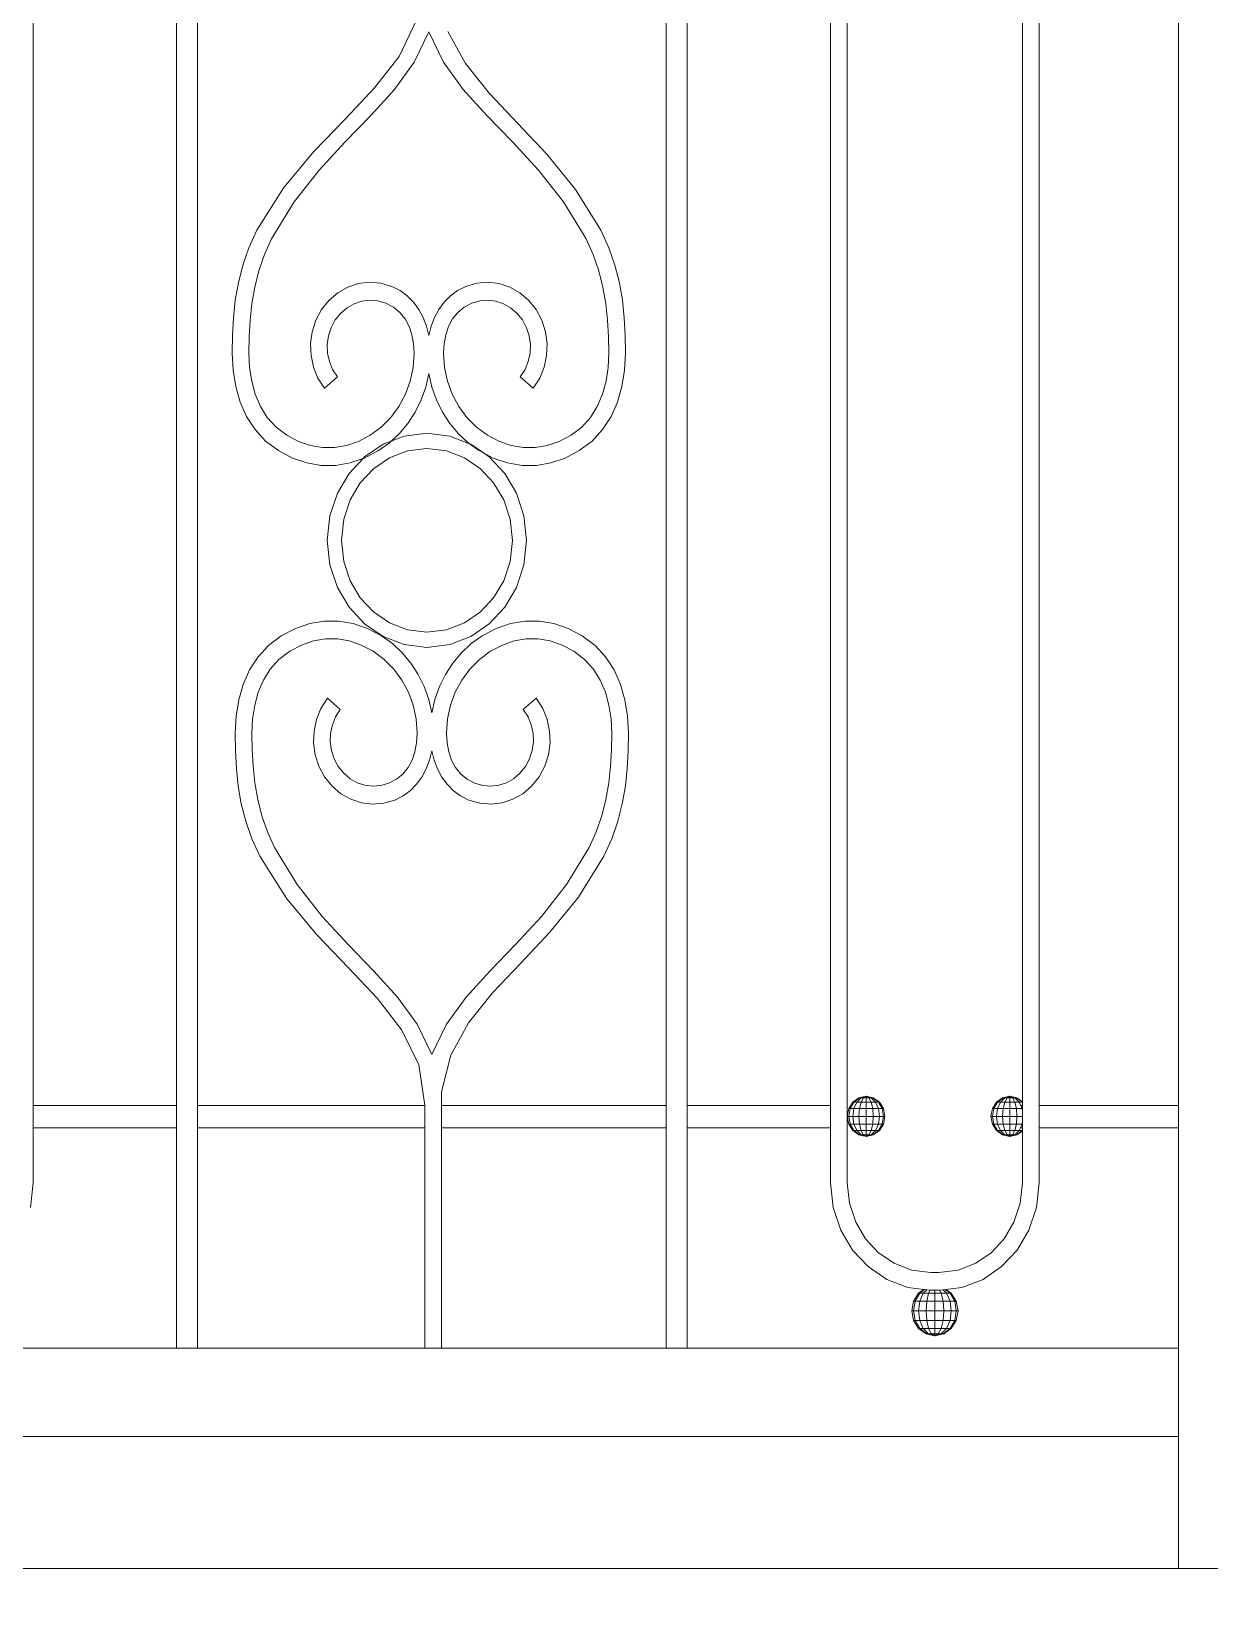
# Model space of a CAD drawing. Header units: millimetres. Extents: x 1832547 to 2001569, y -558009 to -417808.
# Drawn here: x 1888257 to 1888791, y -523595 to -522876 of the extents above; entities that cross this region are included whole.
import ezdxf
from ezdxf.xclip import XClip

# ---------------------------------------------------------------- set-up
doc = ezdxf.new("R2010")
doc.units = ezdxf.units.MM
doc.header["$MEASUREMENT"] = 0
doc.header["$XCLIPFRAME"] = 0
doc.linetypes.add('HIDDEN', pattern=[9.525, 6.35, -3.175])
for name, color, linetype, lineweight in [('CA. HATCH', 250, 'CONTINUOUS', 9), ('CA. TUONG', 30, 'CONTINUOUS', 30), ('CA.dim 08', 8, 'CONTINUOUS', 13), ('CA.khuat 75', 75, 'HIDDEN', 9), ('CA.noi that 15', 15, 'CONTINUOUS', 9), ('CA.thay 145', 145, 'CONTINUOUS', 18), ('CA_manh 08', 8, 'CONTINUOUS', 9)]:
    doc.layers.add(name, color=color, linetype=linetype, lineweight=lineweight)

# ---------------------------------------------------------------- blocks, each defined once
blk = doc.blocks.new('\xad54t54')
at = {"layer": 'CA. HATCH'}
h = blk.add_hatch(dxfattribs=at)
h.set_pattern_fill('MUDST', color=256, scale=200, angle=45, double=1)
h.paths.add_polyline_path([(1844214.98, -519021.52), (1844865.11, -519021.52), (1844865.11, -516941.52), (1844214.98, -516941.52)])
h.paths.add_polyline_path([(1845703.34, -519021.52), (1845055.11, -519021.52), (1845055.11, -516941.52), (1845703.34, -516941.52)])
at = {"layer": 'CA.dim 08'}
for points in [[(1844209.98, -519026.52), (1844870.11, -519026.52), (1844870.11, -516936.52), (1844209.98, -516936.52)], [(1844214.98, -519021.52), (1844865.11, -519021.52), (1844865.11, -516941.52), (1844214.98, -516941.52)]]:
    blk.add_lwpolyline(points, close=True, dxfattribs=at)
at = {"layer": 'CA.khuat 75', "ltscale": 20}
blk.add_lwpolyline([(1844114.98, -516846.52), (1844960.11, -517981.52), (1844113.09, -519116.52)], dxfattribs=at)
at = {"layer": 'CA.noi that 15'}
blk.add_lwpolyline([(1844199.98, -519036.52), (1844880.11, -519036.52), (1844880.11, -516926.52), (1844199.98, -516926.52)], close=True, dxfattribs=at)
at = {"layer": 'CA.thay 145'}
for points in [[(1844119.98, -519126.52), (1844119.98, -516846.52), (1845800.23, -516846.52), (1845800.23, -519126.52), (1845860.23, -519126.52), (1845860.23, -516346.52), (1844059.98, -516346.52), (1844059.98, -519126.52)], [(1844119.98, -519116.52), (1844960.11, -519116.52), (1844960.11, -516846.52), (1844119.98, -516846.52)], [(1844179.98, -519056.52), (1844900.11, -519056.52), (1844900.11, -516906.52), (1844179.98, -516906.52)]]:
    blk.add_lwpolyline(points, close=True, dxfattribs=at)

msp = doc.modelspace()

# ---------------------------------------------------------------- linework, layer by layer
at = {"layer": 'CA_manh 08'}
for p, q in [((1888257.63, -523363.42), (1888257.63, -522851.15)), ((1888322.79, -522851.15), (1888322.79, -523363.42)), ((1888332.25, -523363.42), (1888332.25, -522851.15)), ((1888544.87, -522851.15), (1888544.87, -523363.42)), ((1888554.33, -523363.42), (1888554.33, -522851.15)), ((1888619.49, -522851.15), (1888619.49, -523363.42)), ((1888714.08, -523363.42), (1888714.08, -522851.15)), ((1888777.32, -522851.15), (1888777.32, -523363.42)), ((1888627.06, -523368.31), (1888627.06, -522852.13)), ((1888706.51, -522851.77), (1888706.51, -523361.66)), ((1888431.26, -522871.46), (1888423.67, -522887.24)), ((1888430.58, -522889.88), (1888437.2, -522876.16)), ((1888437.2, -522876.16), (1888443.82, -522889.88)), ((1888453.87, -522890.55), (1888445.82, -522875.93)), ((1888423.67, -522887.24), (1888412.62, -522901.59)), ((1888421.59, -522902.27), (1888430.58, -522889.88)), ((1888443.82, -522889.88), (1888452.82, -522902.27)), ((1888464.76, -522904.1), (1888453.87, -522890.55)), ((1888412.62, -522901.59), (1888399.37, -522915.58)), ((1888410.93, -522914.08), (1888421.59, -522902.27)), ((1888452.82, -522902.27), (1888463.48, -522914.08)), ((1888477.4, -522917.51), (1888464.76, -522904.1)), ((1888399.37, -522915.58), (1888385.2, -522930.28)), ((1888399.31, -522926.04), (1888410.93, -522914.08)), ((1888463.48, -522914.08), (1888475.1, -522926.04)), ((1888490.73, -522931.7), (1888477.4, -522917.51)), ((1888385.2, -522930.28), (1888371.39, -522946.78)), ((1888387.45, -522938.87), (1888399.31, -522926.04)), ((1888475.1, -522926.04), (1888486.96, -522938.87)), ((1888503.69, -522947.61), (1888490.73, -522931.7)), ((1888376.05, -522953.32), (1888387.45, -522938.87)), ((1888486.96, -522938.87), (1888498.36, -522953.32)), ((1888371.39, -522946.78), (1888359.22, -522966.16)), ((1888515.19, -522966.16), (1888503.69, -522947.61)), ((1888365.83, -522970.11), (1888376.05, -522953.32)), ((1888498.36, -522953.32), (1888508.58, -522970.11)), ((1888359.22, -522966.16), (1888355.59, -522974.08)), ((1888518.82, -522974.08), (1888515.19, -522966.16)), ((1888362.6, -522977.23), (1888365.83, -522970.11)), ((1888508.58, -522970.11), (1888511.81, -522977.23)), ((1888355.59, -522974.08), (1888352.81, -522982.02)), ((1888360.09, -522984.53), (1888362.6, -522977.23)), ((1888511.81, -522977.23), (1888514.32, -522984.53)), ((1888521.6, -522982.02), (1888518.82, -522974.08)), ((1888352.81, -522982.02), (1888350.78, -522989.98)), ((1888358.22, -522991.95), (1888360.09, -522984.53)), ((1888514.32, -522984.53), (1888516.19, -522991.95)), ((1888523.63, -522989.98), (1888521.6, -522982.02)), ((1888350.78, -522989.98), (1888349.39, -522997.96)), ((1888356.92, -522999.45), (1888358.22, -522991.95)), ((1888395.99, -522994.52), (1888391.98, -522997.92)), ((1888400.46, -522992), (1888395.99, -522994.52)), ((1888405.26, -522990.41), (1888400.46, -522992)), ((1888410.28, -522989.8), (1888405.26, -522990.41)), ((1888415.37, -522990.19), (1888410.28, -522989.8)), ((1888420.41, -522991.64), (1888415.37, -522990.19)), ((1888424.14, -522993.51), (1888420.41, -522991.64)), ((1888427.42, -522995.92), (1888424.14, -522993.51)), ((1888450.27, -522993.51), (1888446.99, -522995.92)), ((1888454, -522991.64), (1888450.27, -522993.51)), ((1888459.04, -522990.19), (1888454, -522991.64)), ((1888464.13, -522989.8), (1888459.04, -522990.19)), ((1888469.15, -522990.41), (1888464.13, -522989.8)), ((1888473.95, -522992), (1888469.15, -522990.41)), ((1888478.42, -522994.52), (1888473.95, -522992)), ((1888482.43, -522997.92), (1888478.42, -522994.52)), ((1888516.19, -522991.95), (1888517.49, -522999.45)), ((1888525.02, -522997.96), (1888523.63, -522989.98)), ((1888349.39, -522997.96), (1888348.53, -523005.95)), ((1888356.1, -523006.98), (1888356.92, -522999.45)), ((1888388.57, -523002.16), (1888385.97, -523007.02)), ((1888391.98, -522997.92), (1888388.57, -523002.16)), ((1888397.21, -523003.79), (1888400.1, -523001.33)), ((1888400.1, -523001.33), (1888403.33, -522999.51)), ((1888403.33, -522999.51), (1888406.8, -522998.36)), ((1888406.8, -522998.36), (1888410.43, -522997.91)), ((1888410.43, -522997.91), (1888414.11, -522998.2)), ((1888414.11, -522998.2), (1888417.77, -522999.25)), ((1888417.77, -522999.25), (1888421.2, -523001.06)), ((1888421.2, -523001.06), (1888424.08, -523003.47)), ((1888430.27, -522998.81), (1888427.42, -522995.92)), ((1888432.67, -523002.12), (1888430.27, -522998.81)), ((1888434.63, -523005.79), (1888432.67, -523002.12)), ((1888441.74, -523002.12), (1888439.78, -523005.79)), ((1888444.14, -522998.81), (1888441.74, -523002.12)), ((1888446.99, -522995.92), (1888444.14, -522998.81)), ((1888450.33, -523003.47), (1888453.21, -523001.06)), ((1888453.21, -523001.06), (1888456.64, -522999.25)), ((1888456.64, -522999.25), (1888460.3, -522998.2)), ((1888460.3, -522998.2), (1888463.98, -522997.91)), ((1888463.98, -522997.91), (1888467.61, -522998.36)), ((1888467.61, -522998.36), (1888471.08, -522999.51)), ((1888471.08, -522999.51), (1888474.31, -523001.33)), ((1888474.31, -523001.33), (1888477.2, -523003.79)), ((1888485.84, -523002.16), (1888482.43, -522997.92)), ((1888488.44, -523007.02), (1888485.84, -523002.16)), ((1888517.49, -522999.45), (1888518.31, -523006.98)), ((1888525.88, -523005.95), (1888525.02, -522997.96)), ((1888348.53, -523005.95), (1888348.1, -523013.96)), ((1888355.68, -523014.48), (1888356.1, -523006.98)), ((1888385.97, -523007.02), (1888384.31, -523012.2)), ((1888392.86, -523010.39), (1888394.74, -523006.86)), ((1888394.74, -523006.86), (1888397.21, -523003.79)), ((1888424.08, -523003.47), (1888426.41, -523006.41)), ((1888426.41, -523006.41), (1888428.21, -523009.8)), ((1888436.14, -523009.75), (1888434.63, -523005.79)), ((1888439.78, -523005.79), (1888438.27, -523009.75)), ((1888446.2, -523009.8), (1888448, -523006.41)), ((1888448, -523006.41), (1888450.33, -523003.47)), ((1888477.2, -523003.79), (1888479.67, -523006.86)), ((1888479.67, -523006.86), (1888481.55, -523010.39)), ((1888490.1, -523012.2), (1888488.44, -523007.02)), ((1888518.31, -523006.98), (1888518.73, -523014.48)), ((1888526.31, -523013.96), (1888525.88, -523005.95)), ((1888348.1, -523013.96), (1888348.01, -523021.98)), ((1888355.57, -523021.92), (1888355.68, -523014.48)), ((1888384.31, -523012.2), (1888383.57, -523017.57)), ((1888391.13, -523018.03), (1888391.66, -523014.15)), ((1888391.66, -523014.15), (1888392.86, -523010.39)), ((1888428.21, -523009.8), (1888429.49, -523013.57)), ((1888429.49, -523013.57), (1888430.25, -523017.66)), ((1888437.2, -523013.96), (1888436.14, -523009.75)), ((1888438.27, -523009.75), (1888437.2, -523013.96)), ((1888444.16, -523017.66), (1888444.92, -523013.57)), ((1888444.92, -523013.57), (1888446.2, -523009.8)), ((1888481.55, -523010.39), (1888482.75, -523014.15)), ((1888482.75, -523014.15), (1888483.28, -523018.03)), ((1888490.84, -523017.57), (1888490.1, -523012.2)), ((1888518.73, -523014.48), (1888518.84, -523021.92)), ((1888526.4, -523021.98), (1888526.31, -523013.96)), ((1888348.01, -523021.98), (1888348.42, -523029.69)), ((1888355.89, -523028.42), (1888355.57, -523021.92)), ((1888383.57, -523017.57), (1888383.77, -523022.96)), ((1888383.77, -523022.96), (1888384.88, -523028.25)), ((1888391.28, -523021.94), (1888391.13, -523018.03)), ((1888392.09, -523025.77), (1888391.28, -523021.94)), ((1888430.5, -523021.98), (1888430.05, -523028.47)), ((1888430.25, -523017.66), (1888430.5, -523021.98)), ((1888443.91, -523021.98), (1888444.16, -523017.66)), ((1888444.36, -523028.47), (1888443.91, -523021.98)), ((1888483.13, -523021.94), (1888482.32, -523025.77)), ((1888483.28, -523018.03), (1888483.13, -523021.94)), ((1888489.53, -523028.25), (1888490.64, -523022.96)), ((1888490.64, -523022.96), (1888490.84, -523017.57)), ((1888518.84, -523021.92), (1888518.52, -523028.42)), ((1888525.99, -523029.69), (1888526.4, -523021.98)), ((1888348.42, -523029.69), (1888349.62, -523037.12)), ((1888356.83, -523034.69), (1888355.89, -523028.42)), ((1888384.88, -523028.25), (1888386.91, -523033.28)), ((1888393.57, -523029.41), (1888392.09, -523025.77)), ((1888395.7, -523032.76), (1888393.57, -523029.41)), ((1888430.05, -523028.47), (1888428.72, -523034.72)), ((1888445.69, -523034.72), (1888444.36, -523028.47)), ((1888480.84, -523029.41), (1888478.71, -523032.76)), ((1888482.32, -523025.77), (1888480.84, -523029.41)), ((1888487.5, -523033.28), (1888489.53, -523028.25)), ((1888518.52, -523028.42), (1888517.58, -523034.69)), ((1888524.79, -523037.12), (1888525.99, -523029.69)), ((1888349.62, -523037.12), (1888351.65, -523044.16)), ((1888358.45, -523040.62), (1888356.83, -523034.69)), ((1888386.91, -523033.28), (1888389.84, -523037.91)), ((1888389.84, -523037.91), (1888395.7, -523032.76)), ((1888428.72, -523034.72), (1888426.56, -523040.63)), ((1888433.71, -523043.19), (1888435.79, -523037.34)), ((1888435.79, -523037.34), (1888437.2, -523031.22)), ((1888437.2, -523031.22), (1888438.61, -523037.34)), ((1888438.61, -523037.34), (1888440.7, -523043.19)), ((1888447.85, -523040.63), (1888445.69, -523034.72)), ((1888478.71, -523032.76), (1888484.56, -523037.91)), ((1888484.56, -523037.91), (1888487.5, -523033.28)), ((1888517.58, -523034.69), (1888515.96, -523040.62)), ((1888522.76, -523044.16), (1888524.79, -523037.12)), ((1888351.65, -523044.16), (1888354.55, -523050.7)), ((1888360.79, -523046.12), (1888358.45, -523040.62)), ((1888426.56, -523040.63), (1888423.61, -523046.13)), ((1888430.99, -523048.71), (1888433.71, -523043.19)), ((1888440.7, -523043.19), (1888443.42, -523048.71)), ((1888450.8, -523046.13), (1888447.85, -523040.63)), ((1888515.96, -523040.62), (1888513.62, -523046.12)), ((1888519.86, -523050.7), (1888522.76, -523044.16)), ((1888354.55, -523050.7), (1888358.37, -523056.63)), ((1888363.91, -523051.11), (1888360.79, -523046.12)), ((1888367.87, -523055.48), (1888363.91, -523051.11)), ((1888419.93, -523051.11), (1888415.56, -523055.48)), ((1888423.61, -523046.13), (1888419.93, -523051.11)), ((1888427.67, -523053.84), (1888430.99, -523048.71)), ((1888443.42, -523048.71), (1888446.74, -523053.84)), ((1888454.48, -523051.11), (1888450.8, -523046.13)), ((1888458.85, -523055.48), (1888454.48, -523051.11)), ((1888510.5, -523051.11), (1888506.54, -523055.48)), ((1888513.62, -523046.12), (1888510.5, -523051.11)), ((1888516.04, -523056.63), (1888519.86, -523050.7)), ((1888358.37, -523056.63), (1888363.14, -523061.83)), ((1888372.71, -523059.16), (1888367.87, -523055.48)), ((1888378.06, -523061.98), (1888372.71, -523059.16)), ((1888410.56, -523059.16), (1888405.22, -523061.97)), ((1888415.56, -523055.48), (1888410.56, -523059.16)), ((1888420.15, -523061.86), (1888423.76, -523058.5)), ((1888425.99, -523059.62), (1888420.15, -523061.86)), ((1888423.76, -523058.5), (1888427.67, -523053.84)), ((1888436.35, -523058.33), (1888425.99, -523059.62)), ((1888446.71, -523059.62), (1888436.35, -523058.33)), ((1888455.7, -523063.07), (1888446.71, -523059.62)), ((1888446.74, -523053.84), (1888450.65, -523058.5)), ((1888450.65, -523058.5), (1888455.1, -523062.64)), ((1888463.85, -523059.16), (1888458.85, -523055.48)), ((1888469.19, -523061.97), (1888463.85, -523059.16)), ((1888501.7, -523059.16), (1888496.35, -523061.98)), ((1888506.54, -523055.48), (1888501.7, -523059.16)), ((1888511.27, -523061.83), (1888516.04, -523056.63)), ((1888363.14, -523061.83), (1888368.93, -523066.19)), ((1888368.93, -523066.19), (1888375.3, -523069.54)), ((1888378.06, -523061.98), (1888383.47, -523063.86)), ((1888388.91, -523064.8), (1888383.47, -523063.86)), ((1888394.37, -523064.8), (1888388.91, -523064.8)), ((1888399.81, -523063.85), (1888394.37, -523064.8)), ((1888405.22, -523061.97), (1888399.81, -523063.85)), ((1888407.97, -523069.54), (1888414.34, -523066.19)), ((1888416.48, -523063.27), (1888408.08, -523069.01)), ((1888414.34, -523066.19), (1888419.31, -523062.64)), ((1888420.15, -523061.86), (1888416.48, -523063.27)), ((1888419.31, -523062.64), (1888420.15, -523061.86)), ((1888419.31, -523069.49), (1888427.47, -523066.35)), ((1888427.47, -523066.35), (1888436.35, -523065.25)), ((1888436.35, -523065.25), (1888445.24, -523066.35)), ((1888445.24, -523066.35), (1888453.4, -523069.49)), ((1888455.1, -523062.64), (1888455.7, -523063.07)), ((1888455.7, -523063.07), (1888460.07, -523066.19)), ((1888456.23, -523063.27), (1888455.7, -523063.07)), ((1888461.95, -523067.19), (1888456.23, -523063.27)), ((1888460.07, -523066.19), (1888461.95, -523067.19)), ((1888474.6, -523063.85), (1888469.19, -523061.97)), ((1888480.04, -523064.8), (1888474.6, -523063.85)), ((1888485.5, -523064.8), (1888480.04, -523064.8)), ((1888490.94, -523063.86), (1888485.5, -523064.8)), ((1888496.35, -523061.98), (1888490.94, -523063.86)), ((1888505.48, -523066.19), (1888499.11, -523069.54)), ((1888505.48, -523066.19), (1888511.27, -523061.83)), ((1888375.3, -523069.54), (1888381.79, -523071.78)), ((1888381.79, -523071.78), (1888388.34, -523072.89)), ((1888388.34, -523072.89), (1888394.93, -523072.89)), ((1888394.93, -523072.89), (1888401.48, -523071.78)), ((1888407.4, -523069.74), (1888401.08, -523076.53)), ((1888407.4, -523069.74), (1888401.48, -523071.78)), ((1888408.08, -523069.01), (1888407.4, -523069.74)), ((1888407.4, -523069.74), (1888407.97, -523069.54)), ((1888412.11, -523074.41), (1888419.31, -523069.49)), ((1888453.4, -523069.49), (1888460.6, -523074.41)), ((1888461.95, -523067.19), (1888466.44, -523069.54)), ((1888464.62, -523069.01), (1888461.95, -523067.19)), ((1888471.63, -523076.53), (1888464.62, -523069.01)), ((1888466.44, -523069.54), (1888472.93, -523071.78)), ((1888472.93, -523071.78), (1888479.48, -523072.89)), ((1888479.48, -523072.89), (1888486.07, -523072.89)), ((1888486.07, -523072.89), (1888492.62, -523071.78)), ((1888492.62, -523071.78), (1888499.11, -523069.54)), ((1888401.08, -523076.53), (1888395.74, -523085.55)), ((1888401.52, -523088.59), (1888406.1, -523080.86)), ((1888406.1, -523080.86), (1888412.11, -523074.41)), ((1888460.6, -523074.41), (1888466.6, -523080.86)), ((1888466.6, -523080.86), (1888471.18, -523088.59)), ((1888476.97, -523085.55), (1888471.63, -523076.53)), ((1888395.74, -523085.55), (1888392.33, -523095.77)), ((1888480.37, -523095.77), (1888476.97, -523085.55)), ((1888398.6, -523097.36), (1888401.52, -523088.59)), ((1888471.18, -523088.59), (1888474.1, -523097.36)), ((1888392.33, -523095.77), (1888391.14, -523106.9)), ((1888397.58, -523106.9), (1888398.6, -523097.36)), ((1888474.1, -523097.36), (1888475.13, -523106.9)), ((1888481.57, -523106.9), (1888480.37, -523095.77)), ((1888391.14, -523106.9), (1888392.33, -523118.03)), ((1888398.6, -523116.44), (1888397.58, -523106.9)), ((1888475.13, -523106.9), (1888474.1, -523116.44)), ((1888480.37, -523118.03), (1888481.57, -523106.9)), ((1888401.52, -523125.21), (1888398.6, -523116.44)), ((1888474.1, -523116.44), (1888471.18, -523125.21)), ((1888392.33, -523118.03), (1888395.74, -523128.25)), ((1888476.97, -523128.25), (1888480.37, -523118.03)), ((1888395.74, -523128.25), (1888401.08, -523137.27)), ((1888406.1, -523132.94), (1888401.52, -523125.21)), ((1888471.18, -523125.21), (1888466.6, -523132.94)), ((1888471.63, -523137.27), (1888476.97, -523128.25)), ((1888401.08, -523137.27), (1888408.08, -523144.79)), ((1888412.11, -523139.39), (1888406.1, -523132.94)), ((1888466.6, -523132.94), (1888460.6, -523139.39)), ((1888464.62, -523144.79), (1888471.63, -523137.27)), ((1888376.65, -523146.88), (1888383.14, -523144.65)), ((1888383.14, -523144.65), (1888389.7, -523143.53)), ((1888389.7, -523143.53), (1888396.28, -523143.53)), ((1888396.28, -523143.53), (1888402.84, -523144.65)), ((1888402.84, -523144.65), (1888409.33, -523146.88)), ((1888408.08, -523144.79), (1888416.48, -523150.53)), ((1888419.31, -523144.31), (1888412.11, -523139.39)), ((1888427.47, -523147.45), (1888419.31, -523144.31)), ((1888453.4, -523144.31), (1888445.24, -523147.45)), ((1888460.6, -523139.39), (1888453.4, -523144.31)), ((1888456.23, -523150.53), (1888464.62, -523144.79)), ((1888467.79, -523146.88), (1888474.28, -523144.65)), ((1888480.84, -523143.53), (1888474.28, -523144.65)), ((1888487.42, -523143.53), (1888480.84, -523143.53)), ((1888487.42, -523143.53), (1888493.98, -523144.65)), ((1888493.98, -523144.65), (1888500.47, -523146.88)), ((1888364.5, -523154.6), (1888370.28, -523150.23)), ((1888370.28, -523150.23), (1888376.65, -523146.88)), ((1888379.41, -523154.45), (1888384.82, -523152.57)), ((1888390.27, -523151.63), (1888384.82, -523152.57)), ((1888395.72, -523151.63), (1888390.27, -523151.63)), ((1888401.17, -523152.57), (1888395.72, -523151.63)), ((1888406.57, -523154.45), (1888401.17, -523152.57)), ((1888409.33, -523146.88), (1888415.7, -523150.23)), ((1888415.7, -523150.23), (1888420.66, -523153.79)), ((1888416.48, -523150.53), (1888425.99, -523154.19)), ((1888436.35, -523148.55), (1888427.47, -523147.45)), ((1888445.24, -523147.45), (1888436.35, -523148.55)), ((1888446.71, -523154.19), (1888456.23, -523150.53)), ((1888456.45, -523153.79), (1888461.42, -523150.23)), ((1888461.42, -523150.23), (1888467.79, -523146.88)), ((1888475.95, -523152.57), (1888470.55, -523154.45)), ((1888481.4, -523151.63), (1888475.95, -523152.57)), ((1888486.85, -523151.63), (1888481.4, -523151.63)), ((1888492.3, -523152.57), (1888486.85, -523151.63)), ((1888497.71, -523154.45), (1888492.3, -523152.57)), ((1888506.84, -523150.23), (1888500.47, -523146.88)), ((1888506.84, -523150.23), (1888512.62, -523154.6)), ((1888355.9, -523165.72), (1888359.72, -523159.8)), ((1888359.72, -523159.8), (1888364.5, -523154.6)), ((1888374.07, -523157.27), (1888369.22, -523160.95)), ((1888379.41, -523154.45), (1888374.07, -523157.27)), ((1888411.91, -523157.27), (1888406.57, -523154.45)), ((1888416.91, -523160.95), (1888411.91, -523157.27)), ((1888420.66, -523153.79), (1888425.12, -523157.93)), ((1888425.12, -523157.93), (1888429.02, -523162.59)), ((1888425.99, -523154.19), (1888436.35, -523155.47)), ((1888436.35, -523155.47), (1888446.71, -523154.19)), ((1888448.1, -523162.59), (1888452, -523157.93)), ((1888452, -523157.93), (1888456.45, -523153.79)), ((1888465.21, -523157.27), (1888460.2, -523160.95)), ((1888470.55, -523154.45), (1888465.21, -523157.27)), ((1888503.05, -523157.27), (1888497.71, -523154.45)), ((1888507.89, -523160.95), (1888503.05, -523157.27)), ((1888512.62, -523154.6), (1888517.4, -523159.8)), ((1888517.4, -523159.8), (1888521.22, -523165.72)), ((1888353, -523172.26), (1888355.9, -523165.72)), ((1888365.27, -523165.32), (1888362.15, -523170.31)), ((1888369.22, -523160.95), (1888365.27, -523165.32)), ((1888421.28, -523165.32), (1888416.91, -523160.95)), ((1888424.96, -523170.3), (1888421.28, -523165.32)), ((1888429.02, -523162.59), (1888432.35, -523167.71)), ((1888444.77, -523167.71), (1888448.1, -523162.59)), ((1888455.84, -523165.32), (1888452.16, -523170.3)), ((1888460.2, -523160.95), (1888455.84, -523165.32)), ((1888511.85, -523165.32), (1888507.89, -523160.95)), ((1888514.97, -523170.31), (1888511.85, -523165.32)), ((1888521.22, -523165.72), (1888524.12, -523172.26)), ((1888350.97, -523179.3), (1888353, -523172.26)), ((1888362.15, -523170.31), (1888359.8, -523175.81)), ((1888427.91, -523175.79), (1888424.96, -523170.3)), ((1888432.35, -523167.71), (1888435.07, -523173.23)), ((1888435.07, -523173.23), (1888437.15, -523179.09)), ((1888439.97, -523179.09), (1888442.05, -523173.23)), ((1888442.05, -523173.23), (1888444.77, -523167.71)), ((1888452.16, -523170.3), (1888449.21, -523175.79)), ((1888517.32, -523175.81), (1888514.97, -523170.31)), ((1888524.12, -523172.26), (1888526.15, -523179.3)), ((1888349.77, -523186.74), (1888350.97, -523179.3)), ((1888358.19, -523181.74), (1888357.25, -523188)), ((1888359.8, -523175.81), (1888358.19, -523181.74)), ((1888388.26, -523183.14), (1888391.2, -523178.51)), ((1888391.2, -523178.51), (1888397.05, -523183.67)), ((1888430.07, -523181.71), (1888427.91, -523175.79)), ((1888431.41, -523187.96), (1888430.07, -523181.71)), ((1888437.15, -523179.09), (1888438.56, -523185.21)), ((1888438.56, -523185.21), (1888439.97, -523179.09)), ((1888447.04, -523181.71), (1888445.71, -523187.96)), ((1888449.21, -523175.79), (1888447.04, -523181.71)), ((1888480.07, -523183.67), (1888485.92, -523178.51)), ((1888485.92, -523178.51), (1888488.86, -523183.14)), ((1888518.93, -523181.74), (1888517.32, -523175.81)), ((1888519.87, -523188), (1888518.93, -523181.74)), ((1888526.15, -523179.3), (1888527.35, -523186.74)), ((1888349.36, -523194.45), (1888349.77, -523186.74)), ((1888357.25, -523188), (1888356.93, -523194.51)), ((1888385.12, -523193.46), (1888386.23, -523188.18)), ((1888386.23, -523188.18), (1888388.26, -523183.14)), ((1888394.92, -523187.02), (1888393.45, -523190.66)), ((1888397.05, -523183.67), (1888394.92, -523187.02)), ((1888431.86, -523194.44), (1888431.41, -523187.96)), ((1888445.71, -523187.96), (1888445.26, -523194.44)), ((1888482.2, -523187.02), (1888480.07, -523183.67)), ((1888483.67, -523190.66), (1888482.2, -523187.02)), ((1888488.86, -523183.14), (1888490.89, -523188.18)), ((1888490.89, -523188.18), (1888492, -523193.46)), ((1888520.19, -523194.51), (1888519.87, -523188)), ((1888527.35, -523186.74), (1888527.76, -523194.45)), ((1888349.46, -523202.47), (1888349.36, -523194.45)), ((1888356.93, -523194.51), (1888357.03, -523201.95)), ((1888384.93, -523198.86), (1888385.12, -523193.46)), ((1888392.63, -523194.49), (1888392.49, -523198.4)), ((1888393.45, -523190.66), (1888392.63, -523194.49)), ((1888431.6, -523198.77), (1888431.86, -523194.44)), ((1888445.26, -523194.44), (1888445.52, -523198.77)), ((1888484.49, -523194.49), (1888483.67, -523190.66)), ((1888484.63, -523198.4), (1888484.49, -523194.49)), ((1888492, -523193.46), (1888492.19, -523198.86)), ((1888520.09, -523201.95), (1888520.19, -523194.51)), ((1888527.76, -523194.45), (1888527.66, -523202.47)), ((1888349.88, -523210.47), (1888349.46, -523202.47)), ((1888357.03, -523201.95), (1888357.45, -523209.45)), ((1888385.66, -523204.22), (1888384.93, -523198.86)), ((1888392.49, -523198.4), (1888393.01, -523202.28)), ((1888393.01, -523202.28), (1888394.21, -523206.04)), ((1888429.57, -523206.63), (1888430.84, -523202.86)), ((1888430.84, -523202.86), (1888431.6, -523198.77)), ((1888438.56, -523202.47), (1888437.49, -523206.67)), ((1888439.63, -523206.67), (1888438.56, -523202.47)), ((1888445.52, -523198.77), (1888446.28, -523202.86)), ((1888446.28, -523202.86), (1888447.55, -523206.63)), ((1888482.91, -523206.04), (1888484.11, -523202.28)), ((1888484.11, -523202.28), (1888484.63, -523198.4)), ((1888492.19, -523198.86), (1888491.46, -523204.22)), ((1888519.67, -523209.45), (1888520.09, -523201.95)), ((1888527.66, -523202.47), (1888527.24, -523210.47)), ((1888350.74, -523218.47), (1888349.88, -523210.47)), ((1888357.45, -523209.45), (1888358.27, -523216.98)), ((1888387.33, -523209.41), (1888385.66, -523204.22)), ((1888389.93, -523214.27), (1888387.33, -523209.41)), ((1888394.21, -523206.04), (1888396.1, -523209.56)), ((1888396.1, -523209.56), (1888398.57, -523212.63)), ((1888425.43, -523212.96), (1888427.76, -523210.02)), ((1888427.76, -523210.02), (1888429.57, -523206.63)), ((1888435.98, -523210.64), (1888434.02, -523214.31)), ((1888437.49, -523206.67), (1888435.98, -523210.64)), ((1888441.14, -523210.64), (1888439.63, -523206.67)), ((1888443.1, -523214.31), (1888441.14, -523210.64)), ((1888447.55, -523206.63), (1888449.35, -523210.02)), ((1888449.35, -523210.02), (1888451.69, -523212.96)), ((1888478.55, -523212.63), (1888481.02, -523209.56)), ((1888481.02, -523209.56), (1888482.91, -523206.04)), ((1888489.79, -523209.41), (1888487.19, -523214.27)), ((1888491.46, -523204.22), (1888489.79, -523209.41)), ((1888518.84, -523216.98), (1888519.67, -523209.45)), ((1888527.24, -523210.47), (1888526.38, -523218.47)), ((1888358.27, -523216.98), (1888359.58, -523224.48)), ((1888393.34, -523218.51), (1888389.93, -523214.27)), ((1888398.57, -523212.63), (1888401.46, -523215.1)), ((1888401.46, -523215.1), (1888404.69, -523216.92)), ((1888404.69, -523216.92), (1888408.16, -523218.07)), ((1888415.47, -523218.23), (1888419.12, -523217.17)), ((1888419.12, -523217.17), (1888422.55, -523215.36)), ((1888422.55, -523215.36), (1888425.43, -523212.96)), ((1888431.62, -523217.62), (1888428.78, -523220.51)), ((1888434.02, -523214.31), (1888431.62, -523217.62)), ((1888445.5, -523217.62), (1888443.1, -523214.31)), ((1888448.34, -523220.51), (1888445.5, -523217.62)), ((1888451.69, -523212.96), (1888454.57, -523215.36)), ((1888454.57, -523215.36), (1888458, -523217.17)), ((1888458, -523217.17), (1888461.65, -523218.23)), ((1888468.96, -523218.07), (1888472.43, -523216.92)), ((1888472.43, -523216.92), (1888475.66, -523215.1)), ((1888475.66, -523215.1), (1888478.55, -523212.63)), ((1888487.19, -523214.27), (1888483.78, -523218.51)), ((1888517.54, -523224.48), (1888518.84, -523216.98)), ((1888352.13, -523226.44), (1888350.74, -523218.47)), ((1888359.58, -523224.48), (1888361.44, -523231.9)), ((1888397.34, -523221.91), (1888393.34, -523218.51)), ((1888401.81, -523224.42), (1888397.34, -523221.91)), ((1888406.62, -523226.01), (1888401.81, -523224.42)), ((1888408.16, -523218.07), (1888411.78, -523218.51)), ((1888411.78, -523218.51), (1888415.47, -523218.23)), ((1888421.76, -523224.79), (1888416.72, -523226.24)), ((1888425.49, -523222.92), (1888421.76, -523224.79)), ((1888428.78, -523220.51), (1888425.49, -523222.92)), ((1888451.63, -523222.92), (1888448.34, -523220.51)), ((1888455.35, -523224.79), (1888451.63, -523222.92)), ((1888460.4, -523226.24), (1888455.35, -523224.79)), ((1888461.65, -523218.23), (1888465.34, -523218.51)), ((1888465.34, -523218.51), (1888468.96, -523218.07)), ((1888475.31, -523224.42), (1888470.5, -523226.01)), ((1888479.78, -523221.91), (1888475.31, -523224.42)), ((1888483.78, -523218.51), (1888479.78, -523221.91)), ((1888515.68, -523231.9), (1888517.54, -523224.48)), ((1888526.38, -523218.47), (1888524.98, -523226.44)), ((1888354.17, -523234.4), (1888352.13, -523226.44)), ((1888361.44, -523231.9), (1888363.95, -523239.2)), ((1888411.63, -523226.63), (1888406.62, -523226.01)), ((1888416.72, -523226.24), (1888411.63, -523226.63)), ((1888465.49, -523226.63), (1888460.4, -523226.24)), ((1888470.5, -523226.01), (1888465.49, -523226.63)), ((1888513.17, -523239.2), (1888515.68, -523231.9)), ((1888524.98, -523226.44), (1888522.95, -523234.4)), ((1888356.95, -523242.35), (1888354.17, -523234.4)), ((1888363.95, -523239.2), (1888367.18, -523246.31)), ((1888509.94, -523246.31), (1888513.17, -523239.2)), ((1888522.95, -523234.4), (1888520.17, -523242.35)), ((1888360.57, -523250.27), (1888356.95, -523242.35)), ((1888367.18, -523246.31), (1888377.41, -523263.11)), ((1888499.71, -523263.11), (1888509.94, -523246.31)), ((1888520.17, -523242.35), (1888516.54, -523250.27)), ((1888372.75, -523269.65), (1888360.57, -523250.27)), ((1888516.54, -523250.27), (1888505.04, -523268.82)), ((1888377.41, -523263.11), (1888388.81, -523277.55)), ((1888488.31, -523277.55), (1888499.71, -523263.11)), ((1888386.56, -523286.15), (1888372.75, -523269.65)), ((1888505.04, -523268.82), (1888492.09, -523284.73)), ((1888388.81, -523277.55), (1888400.67, -523290.39)), ((1888476.45, -523290.39), (1888488.31, -523277.55)), ((1888400.72, -523300.85), (1888386.56, -523286.15)), ((1888492.09, -523284.73), (1888478.76, -523298.92)), ((1888400.67, -523290.39), (1888412.28, -523302.35)), ((1888464.84, -523302.35), (1888476.45, -523290.39)), ((1888413.97, -523314.84), (1888400.72, -523300.85)), ((1888412.28, -523302.35), (1888422.94, -523314.16)), ((1888454.17, -523314.16), (1888464.84, -523302.35)), ((1888478.76, -523298.92), (1888466.11, -523312.33)), ((1888425.02, -523329.18), (1888413.97, -523314.84)), ((1888422.94, -523314.16), (1888431.94, -523326.55)), ((1888445.18, -523326.55), (1888454.17, -523314.16)), ((1888466.11, -523312.33), (1888455.23, -523325.87)), ((1888432.61, -523344.97), (1888425.02, -523329.18)), ((1888431.94, -523326.55), (1888438.56, -523340.26)), ((1888438.56, -523340.26), (1888445.18, -523326.55)), ((1888455.23, -523325.87), (1888447.17, -523340.49)), ((1888435.45, -523363.28), (1888432.61, -523344.97)), ((1888447.17, -523340.49), (1888443.02, -523357.11)), ((1888443.02, -523357.11), (1888443.02, -523363.42)), ((1888629.55, -523361.85), (1888632.31, -523359.86)), ((1888630.01, -523361.85), (1888632.56, -523359.86)), ((1888631.32, -523361.85), (1888633.27, -523359.86)), ((1888632.31, -523359.86), (1888635.57, -523359.17)), ((1888632.31, -523359.86), (1888632.56, -523359.86)), ((1888632.56, -523359.86), (1888635.57, -523359.17)), ((1888632.56, -523359.86), (1888633.27, -523359.86)), ((1888633.27, -523359.86), (1888635.57, -523359.17)), ((1888633.27, -523359.86), (1888634.32, -523359.86)), ((1888633.27, -523361.85), (1888634.32, -523359.86)), ((1888634.32, -523359.86), (1888635.57, -523359.17)), ((1888635.57, -523359.86), (1888634.32, -523359.86)), ((1888635.57, -523359.17), (1888635.57, -523359.86)), ((1888636.82, -523359.86), (1888635.57, -523359.17)), ((1888637.87, -523359.86), (1888635.57, -523359.17)), ((1888638.58, -523359.86), (1888635.57, -523359.17)), ((1888638.83, -523359.86), (1888635.57, -523359.17)), ((1888635.57, -523359.86), (1888636.82, -523359.86)), ((1888635.57, -523359.86), (1888635.57, -523361.85)), ((1888636.82, -523359.86), (1888637.87, -523359.86)), ((1888637.87, -523361.85), (1888636.82, -523359.86)), ((1888637.87, -523359.86), (1888638.58, -523359.86)), ((1888639.83, -523361.85), (1888637.87, -523359.86)), ((1888638.58, -523359.86), (1888638.83, -523359.86)), ((1888641.13, -523361.85), (1888638.58, -523359.86)), ((1888641.59, -523361.85), (1888638.83, -523359.86)), ((1888694.74, -523361.85), (1888697.5, -523359.86)), ((1888695.19, -523361.85), (1888697.75, -523359.86)), ((1888696.5, -523361.85), (1888698.45, -523359.86)), ((1888697.5, -523359.86), (1888700.76, -523359.17)), ((1888697.5, -523359.86), (1888697.75, -523359.86)), ((1888697.75, -523359.86), (1888700.76, -523359.17)), ((1888697.75, -523359.86), (1888698.45, -523359.86)), ((1888698.45, -523359.86), (1888700.76, -523359.17)), ((1888698.45, -523359.86), (1888699.51, -523359.86)), ((1888698.45, -523361.85), (1888699.51, -523359.86)), ((1888699.51, -523359.86), (1888700.76, -523359.17)), ((1888700.76, -523359.86), (1888699.51, -523359.86)), ((1888700.76, -523359.17), (1888700.76, -523359.86)), ((1888702, -523359.86), (1888700.76, -523359.17)), ((1888703.06, -523359.86), (1888700.76, -523359.17)), ((1888703.77, -523359.86), (1888700.76, -523359.17)), ((1888704.01, -523359.86), (1888700.76, -523359.17)), ((1888700.76, -523359.86), (1888702, -523359.86)), ((1888700.76, -523359.86), (1888700.76, -523361.85)), ((1888702, -523359.86), (1888703.06, -523359.86)), ((1888703.06, -523361.85), (1888702, -523359.86)), ((1888703.06, -523359.86), (1888703.77, -523359.86)), ((1888705.01, -523361.85), (1888703.06, -523359.86)), ((1888703.77, -523359.86), (1888704.01, -523359.86)), ((1888706.32, -523361.85), (1888703.77, -523359.86)), ((1888706.51, -523361.66), (1888704.01, -523359.86)), ((1888257.63, -523373.58), (1888257.63, -523363.42)), ((1888257.63, -523363.42), (1888322.79, -523363.42)), ((1888322.79, -523363.42), (1888322.79, -523373.58)), ((1888332.25, -523363.42), (1888435.45, -523363.42)), ((1888332.25, -523373.58), (1888332.25, -523363.42)), ((1888435.45, -523363.28), (1888435.45, -523363.42)), ((1888435.45, -523373.58), (1888435.45, -523363.42)), ((1888443.02, -523363.42), (1888544.87, -523363.42)), ((1888443.02, -523363.42), (1888443.02, -523373.58)), ((1888544.87, -523373.58), (1888544.87, -523363.42)), ((1888554.33, -523363.42), (1888619.49, -523363.42)), ((1888554.33, -523363.42), (1888554.33, -523373.58)), ((1888619.49, -523363.42), (1888619.49, -523373.58)), ((1888627.06, -523368.31), (1888627.71, -523364.81)), ((1888627.06, -523368.31), (1888627.71, -523368.31)), ((1888627.71, -523371.81), (1888627.06, -523368.31)), ((1888627.06, -523368.31), (1888627.06, -523398.45)), ((1888627.71, -523364.81), (1888629.55, -523361.85)), ((1888627.71, -523364.81), (1888628.31, -523364.81)), ((1888627.71, -523368.31), (1888628.31, -523364.81)), ((1888627.71, -523368.31), (1888629.55, -523368.31)), ((1888628.31, -523371.81), (1888627.71, -523368.31)), ((1888628.31, -523364.81), (1888630.01, -523361.85)), ((1888628.31, -523364.81), (1888630.01, -523364.81)), ((1888630.01, -523361.85), (1888629.55, -523361.85)), ((1888629.55, -523368.31), (1888630.01, -523364.81)), ((1888629.55, -523368.31), (1888632.31, -523368.31)), ((1888630.01, -523371.81), (1888629.55, -523368.31)), ((1888630.01, -523361.85), (1888631.32, -523361.85)), ((1888630.01, -523364.81), (1888631.32, -523361.85)), ((1888630.01, -523364.81), (1888632.56, -523364.81)), ((1888631.32, -523361.85), (1888633.27, -523361.85)), ((1888632.31, -523368.31), (1888632.56, -523364.81)), ((1888632.31, -523368.31), (1888635.57, -523368.31)), ((1888632.56, -523371.81), (1888632.31, -523368.31)), ((1888632.56, -523364.81), (1888633.27, -523361.85)), ((1888632.56, -523364.81), (1888635.57, -523364.81)), ((1888633.27, -523361.85), (1888635.57, -523361.85)), ((1888635.57, -523361.85), (1888637.87, -523361.85)), ((1888635.57, -523361.85), (1888635.57, -523364.81)), ((1888635.57, -523364.81), (1888638.58, -523364.81)), ((1888635.57, -523364.81), (1888635.57, -523368.31)), ((1888635.57, -523368.31), (1888638.83, -523368.31)), ((1888635.57, -523368.31), (1888635.57, -523371.81)), ((1888637.87, -523361.85), (1888639.83, -523361.85)), ((1888638.58, -523364.81), (1888637.87, -523361.85)), ((1888638.58, -523364.81), (1888641.13, -523364.81)), ((1888638.83, -523368.31), (1888638.58, -523364.81)), ((1888638.58, -523371.81), (1888638.83, -523368.31)), ((1888638.83, -523368.31), (1888641.59, -523368.31)), ((1888639.83, -523361.85), (1888641.13, -523361.85)), ((1888641.13, -523364.81), (1888639.83, -523361.85)), ((1888641.13, -523361.85), (1888641.59, -523361.85)), ((1888642.84, -523364.81), (1888641.13, -523361.85)), ((1888641.13, -523364.81), (1888642.84, -523364.81)), ((1888641.59, -523368.31), (1888641.13, -523364.81)), ((1888641.13, -523371.81), (1888641.59, -523368.31)), ((1888643.44, -523364.81), (1888641.59, -523361.85)), ((1888641.59, -523368.31), (1888643.44, -523368.31)), ((1888642.84, -523364.81), (1888643.44, -523364.81)), ((1888643.44, -523368.31), (1888642.84, -523364.81)), ((1888642.84, -523371.81), (1888643.44, -523368.31)), ((1888644.08, -523368.31), (1888643.44, -523364.81)), ((1888643.44, -523368.31), (1888644.08, -523368.31)), ((1888643.44, -523371.81), (1888644.08, -523368.31)), ((1888692.24, -523368.31), (1888692.89, -523364.81)), ((1888692.24, -523368.31), (1888692.89, -523368.31)), ((1888692.89, -523371.81), (1888692.24, -523368.31)), ((1888692.89, -523364.81), (1888694.74, -523361.85)), ((1888692.89, -523364.81), (1888693.49, -523364.81)), ((1888692.89, -523368.31), (1888693.49, -523364.81)), ((1888692.89, -523368.31), (1888694.74, -523368.31)), ((1888693.49, -523371.81), (1888692.89, -523368.31)), ((1888693.49, -523364.81), (1888695.19, -523361.85)), ((1888693.49, -523364.81), (1888695.19, -523364.81)), ((1888695.19, -523361.85), (1888694.74, -523361.85)), ((1888694.74, -523368.31), (1888695.19, -523364.81)), ((1888694.74, -523368.31), (1888697.5, -523368.31)), ((1888695.19, -523371.81), (1888694.74, -523368.31)), ((1888695.19, -523361.85), (1888696.5, -523361.85)), ((1888695.19, -523364.81), (1888696.5, -523361.85)), ((1888695.19, -523364.81), (1888697.75, -523364.81)), ((1888696.5, -523361.85), (1888698.45, -523361.85)), ((1888697.5, -523368.31), (1888697.75, -523364.81)), ((1888697.5, -523368.31), (1888700.76, -523368.31)), ((1888697.75, -523371.81), (1888697.5, -523368.31)), ((1888697.75, -523364.81), (1888698.45, -523361.85)), ((1888697.75, -523364.81), (1888700.76, -523364.81)), ((1888698.45, -523361.85), (1888700.76, -523361.85)), ((1888700.76, -523361.85), (1888703.06, -523361.85)), ((1888700.76, -523361.85), (1888700.76, -523364.81)), ((1888700.76, -523364.81), (1888703.77, -523364.81)), ((1888700.76, -523364.81), (1888700.76, -523368.31)), ((1888700.76, -523368.31), (1888704.01, -523368.31)), ((1888700.76, -523368.31), (1888700.76, -523371.81)), ((1888703.06, -523361.85), (1888705.01, -523361.85)), ((1888703.77, -523364.81), (1888703.06, -523361.85)), ((1888703.77, -523364.81), (1888706.32, -523364.81)), ((1888704.01, -523368.31), (1888703.77, -523364.81)), ((1888703.77, -523371.81), (1888704.01, -523368.31)), ((1888704.01, -523368.31), (1888706.51, -523368.31)), ((1888705.01, -523361.85), (1888706.32, -523361.85)), ((1888706.32, -523364.81), (1888705.01, -523361.85)), ((1888705.83, -523363.42), (1888706.51, -523363.42)), ((1888706.32, -523361.85), (1888706.51, -523361.85)), ((1888706.51, -523362.18), (1888706.32, -523361.85)), ((1888706.32, -523364.81), (1888706.51, -523364.81)), ((1888706.51, -523366.29), (1888706.32, -523364.81)), ((1888706.51, -523361.85), (1888706.51, -523361.66)), ((1888706.51, -523362.18), (1888706.51, -523361.85)), ((1888706.51, -523363.42), (1888706.51, -523362.18)), ((1888706.51, -523364.81), (1888706.51, -523363.42)), ((1888706.51, -523366.29), (1888706.51, -523364.81)), ((1888706.51, -523368.31), (1888706.51, -523366.29)), ((1888706.51, -523370.34), (1888706.51, -523368.31)), ((1888714.08, -523363.42), (1888777.32, -523363.42)), ((1888714.08, -523363.42), (1888714.08, -523373.58)), ((1888777.32, -523373.58), (1888777.32, -523363.42)), ((1888322.79, -523373.58), (1888257.63, -523373.58)), ((1888257.63, -523398.49), (1888257.63, -523373.58)), ((1888322.79, -523373.58), (1888322.79, -523473.58)), ((1888435.45, -523373.58), (1888332.25, -523373.58)), ((1888332.25, -523473.58), (1888332.25, -523373.58)), ((1888435.45, -523373.58), (1888435.45, -523473.58)), ((1888544.87, -523373.58), (1888443.02, -523373.58)), ((1888443.02, -523473.58), (1888443.02, -523373.58)), ((1888544.87, -523373.58), (1888544.87, -523473.58)), ((1888554.33, -523473.58), (1888554.33, -523373.58)), ((1888619.49, -523373.58), (1888554.33, -523373.58)), ((1888619.49, -523373.58), (1888619.49, -523398.49)), ((1888627.71, -523371.81), (1888628.31, -523371.81)), ((1888629.55, -523374.78), (1888627.71, -523371.81)), ((1888628.31, -523371.81), (1888630.01, -523371.81)), ((1888630.01, -523374.78), (1888628.31, -523371.81)), ((1888629.55, -523374.78), (1888630.01, -523374.78)), ((1888632.31, -523376.76), (1888629.55, -523374.78)), ((1888630.01, -523371.81), (1888632.56, -523371.81)), ((1888631.32, -523374.78), (1888630.01, -523371.81)), ((1888630.01, -523374.78), (1888631.32, -523374.78)), ((1888632.56, -523376.76), (1888630.01, -523374.78)), ((1888631.32, -523374.78), (1888633.27, -523374.78)), ((1888633.27, -523376.76), (1888631.32, -523374.78)), ((1888632.56, -523371.81), (1888635.57, -523371.81)), ((1888633.27, -523374.78), (1888632.56, -523371.81)), ((1888633.27, -523374.78), (1888635.57, -523374.78)), ((1888634.32, -523376.76), (1888633.27, -523374.78)), ((1888635.57, -523371.81), (1888638.58, -523371.81)), ((1888635.57, -523371.81), (1888635.57, -523374.78)), ((1888635.57, -523374.78), (1888637.87, -523374.78)), ((1888635.57, -523374.78), (1888635.57, -523376.76)), ((1888636.82, -523376.76), (1888637.87, -523374.78)), ((1888637.87, -523374.78), (1888638.58, -523371.81)), ((1888637.87, -523374.78), (1888639.83, -523374.78)), ((1888637.87, -523376.76), (1888639.83, -523374.78)), ((1888638.58, -523371.81), (1888641.13, -523371.81)), ((1888638.58, -523376.76), (1888641.13, -523374.78)), ((1888638.83, -523376.76), (1888641.59, -523374.78)), ((1888639.83, -523374.78), (1888641.13, -523371.81)), ((1888639.83, -523374.78), (1888641.13, -523374.78)), ((1888641.13, -523371.81), (1888642.84, -523371.81)), ((1888641.13, -523374.78), (1888642.84, -523371.81)), ((1888641.13, -523374.78), (1888641.59, -523374.78)), ((1888641.59, -523374.78), (1888643.44, -523371.81)), ((1888642.84, -523371.81), (1888643.44, -523371.81)), ((1888692.89, -523371.81), (1888693.49, -523371.81)), ((1888694.74, -523374.78), (1888692.89, -523371.81)), ((1888693.49, -523371.81), (1888695.19, -523371.81)), ((1888695.19, -523374.78), (1888693.49, -523371.81)), ((1888694.74, -523374.78), (1888695.19, -523374.78)), ((1888697.5, -523376.76), (1888694.74, -523374.78)), ((1888695.19, -523371.81), (1888697.75, -523371.81)), ((1888696.5, -523374.78), (1888695.19, -523371.81)), ((1888695.19, -523374.78), (1888696.5, -523374.78)), ((1888697.75, -523376.76), (1888695.19, -523374.78)), ((1888696.5, -523374.78), (1888698.45, -523374.78)), ((1888698.45, -523376.76), (1888696.5, -523374.78)), ((1888697.75, -523371.81), (1888700.76, -523371.81)), ((1888698.45, -523374.78), (1888697.75, -523371.81)), ((1888698.45, -523374.78), (1888700.76, -523374.78)), ((1888699.51, -523376.76), (1888698.45, -523374.78)), ((1888700.76, -523371.81), (1888703.77, -523371.81)), ((1888700.76, -523371.81), (1888700.76, -523374.78)), ((1888700.76, -523374.78), (1888703.06, -523374.78)), ((1888700.76, -523374.78), (1888700.76, -523376.76)), ((1888702, -523376.76), (1888703.06, -523374.78)), ((1888703.06, -523374.78), (1888703.77, -523371.81)), ((1888703.06, -523374.78), (1888705.01, -523374.78)), ((1888703.06, -523376.76), (1888705.01, -523374.78)), ((1888703.77, -523371.81), (1888706.32, -523371.81)), ((1888703.77, -523376.76), (1888706.32, -523374.78)), ((1888704.01, -523376.76), (1888706.51, -523374.97)), ((1888705.01, -523374.78), (1888705.55, -523373.58)), ((1888705.01, -523374.78), (1888706.32, -523374.78)), ((1888705.55, -523373.58), (1888706.32, -523371.81)), ((1888706.51, -523373.58), (1888705.55, -523373.58)), ((1888706.32, -523371.81), (1888706.51, -523370.34)), ((1888706.32, -523371.81), (1888706.51, -523371.81)), ((1888706.32, -523374.78), (1888706.51, -523374.44)), ((1888706.32, -523374.78), (1888706.51, -523374.78)), ((1888706.51, -523371.81), (1888706.51, -523370.34)), ((1888706.51, -523373.58), (1888706.51, -523371.81)), ((1888706.51, -523374.44), (1888706.51, -523373.58)), ((1888706.51, -523374.78), (1888706.51, -523374.44)), ((1888706.51, -523374.97), (1888706.51, -523374.78)), ((1888706.51, -523374.97), (1888706.51, -523398.45)), ((1888714.08, -523398.49), (1888714.08, -523373.58)), ((1888777.32, -523373.58), (1888714.08, -523373.58)), ((1888777.32, -523373.58), (1888777.32, -523473.58)), ((1888632.56, -523376.76), (1888632.31, -523376.76)), ((1888635.57, -523377.46), (1888632.31, -523376.76)), ((1888632.56, -523376.76), (1888633.27, -523376.76)), ((1888635.57, -523377.46), (1888632.56, -523376.76)), ((1888633.27, -523376.76), (1888634.32, -523376.76)), ((1888635.57, -523377.46), (1888633.27, -523376.76)), ((1888634.32, -523376.76), (1888635.57, -523376.76)), ((1888635.57, -523377.46), (1888634.32, -523376.76)), ((1888635.57, -523376.76), (1888636.82, -523376.76)), ((1888635.57, -523377.46), (1888636.82, -523376.76)), ((1888635.57, -523376.76), (1888635.57, -523377.46)), ((1888635.57, -523377.46), (1888637.87, -523376.76)), ((1888635.57, -523377.46), (1888638.58, -523376.76)), ((1888635.57, -523377.46), (1888638.83, -523376.76)), ((1888636.82, -523376.76), (1888637.87, -523376.76)), ((1888637.87, -523376.76), (1888638.58, -523376.76)), ((1888638.58, -523376.76), (1888638.83, -523376.76)), ((1888697.75, -523376.76), (1888697.5, -523376.76)), ((1888700.76, -523377.46), (1888697.5, -523376.76)), ((1888697.75, -523376.76), (1888698.45, -523376.76)), ((1888700.76, -523377.46), (1888697.75, -523376.76)), ((1888698.45, -523376.76), (1888699.51, -523376.76)), ((1888700.76, -523377.46), (1888698.45, -523376.76)), ((1888699.51, -523376.76), (1888700.76, -523376.76)), ((1888700.76, -523377.46), (1888699.51, -523376.76)), ((1888700.76, -523376.76), (1888702, -523376.76)), ((1888700.76, -523377.46), (1888702, -523376.76)), ((1888700.76, -523376.76), (1888700.76, -523377.46)), ((1888700.76, -523377.46), (1888703.06, -523376.76)), ((1888700.76, -523377.46), (1888703.77, -523376.76)), ((1888700.76, -523377.46), (1888704.01, -523376.76)), ((1888702, -523376.76), (1888703.06, -523376.76)), ((1888703.06, -523376.76), (1888703.77, -523376.76)), ((1888703.77, -523376.76), (1888704.01, -523376.76)), ((1888256.43, -523409.66), (1888257.63, -523398.49)), ((1888620.69, -523409.66), (1888619.49, -523398.49)), ((1888627.06, -523398.45), (1888628.06, -523407.77)), ((1888705.51, -523407.77), (1888706.51, -523398.45)), ((1888714.08, -523398.49), (1888712.88, -523409.66)), ((1888624.11, -523419.92), (1888620.69, -523409.66)), ((1888628.06, -523407.77), (1888630.91, -523416.33)), ((1888702.66, -523416.33), (1888705.51, -523407.77)), ((1888712.88, -523409.66), (1888709.46, -523419.92)), ((1888630.91, -523416.33), (1888635.38, -523423.88)), ((1888698.18, -523423.89), (1888702.66, -523416.33)), ((1888629.47, -523428.98), (1888624.11, -523419.92)), ((1888635.38, -523423.88), (1888641.25, -523430.18)), ((1888692.32, -523430.19), (1888698.18, -523423.89)), ((1888709.46, -523419.92), (1888704.1, -523428.98)), ((1888636.51, -523436.53), (1888629.47, -523428.98)), ((1888641.25, -523430.18), (1888648.28, -523434.99)), ((1888685.29, -523434.99), (1888692.32, -523430.19)), ((1888704.1, -523428.98), (1888697.06, -523436.53)), ((1888644.94, -523442.29), (1888636.51, -523436.53)), ((1888648.28, -523434.99), (1888656.25, -523438.05)), ((1888656.25, -523438.05), (1888664.92, -523439.13)), ((1888664.92, -523439.13), (1888668.65, -523439.13)), ((1888668.65, -523439.13), (1888677.32, -523438.05)), ((1888677.32, -523438.05), (1888685.29, -523434.99)), ((1888697.06, -523436.53), (1888688.63, -523442.29)), ((1888654.49, -523445.97), (1888644.94, -523442.29)), ((1888654.49, -523445.97), (1888661.76, -523446.87)), ((1888659.35, -523448.59), (1888661.76, -523446.87)), ((1888659.92, -523448.59), (1888662.09, -523446.91)), ((1888661.53, -523448.59), (1888663.07, -523447.03)), ((1888662.09, -523446.91), (1888661.76, -523446.87)), ((1888663.07, -523447.03), (1888662.09, -523446.91)), ((1888664.67, -523447.23), (1888663.07, -523447.03)), ((1888663.94, -523448.59), (1888664.67, -523447.23)), ((1888664.89, -523447.26), (1888664.67, -523447.23)), ((1888666.79, -523447.26), (1888664.89, -523447.26)), ((1888666.79, -523447.26), (1888666.79, -523448.59)), ((1888668.68, -523447.26), (1888666.79, -523447.26)), ((1888668.91, -523447.23), (1888668.68, -523447.26)), ((1888670.51, -523447.03), (1888668.91, -523447.23)), ((1888669.63, -523448.59), (1888668.91, -523447.23)), ((1888671.49, -523446.91), (1888670.51, -523447.03)), ((1888672.05, -523448.59), (1888670.51, -523447.03)), ((1888671.82, -523446.87), (1888671.49, -523446.91)), ((1888673.66, -523448.59), (1888671.49, -523446.91)), ((1888671.82, -523446.87), (1888679.08, -523445.97)), ((1888674.23, -523448.59), (1888671.82, -523446.87)), ((1888688.63, -523442.29), (1888679.08, -523445.97)), ((1888656.27, -523456.58), (1888657.07, -523452.26)), ((1888657.07, -523452.26), (1888659.35, -523448.59)), ((1888657.07, -523452.26), (1888657.81, -523452.26)), ((1888657.07, -523456.58), (1888657.81, -523452.26)), ((1888657.81, -523452.26), (1888659.92, -523448.59)), ((1888657.81, -523452.26), (1888659.92, -523452.26)), ((1888659.35, -523448.59), (1888659.92, -523448.59)), ((1888659.35, -523456.58), (1888659.92, -523452.26)), ((1888659.92, -523448.59), (1888661.53, -523448.59)), ((1888659.92, -523452.26), (1888661.53, -523448.59)), ((1888659.92, -523452.26), (1888663.07, -523452.26)), ((1888661.53, -523448.59), (1888663.94, -523448.59)), ((1888662.77, -523456.58), (1888663.07, -523452.26)), ((1888663.07, -523452.26), (1888663.94, -523448.59)), ((1888663.07, -523452.26), (1888666.79, -523452.26)), ((1888663.94, -523448.59), (1888666.79, -523448.59)), ((1888666.79, -523448.59), (1888669.63, -523448.59)), ((1888666.79, -523448.59), (1888666.79, -523452.26)), ((1888666.79, -523452.26), (1888670.51, -523452.26)), ((1888666.79, -523452.26), (1888666.79, -523456.58)), ((1888669.63, -523448.59), (1888672.05, -523448.59)), ((1888670.51, -523452.26), (1888669.63, -523448.59)), ((1888670.51, -523452.26), (1888673.66, -523452.26)), ((1888670.81, -523456.58), (1888670.51, -523452.26)), ((1888672.05, -523448.59), (1888673.66, -523448.59)), ((1888673.66, -523452.26), (1888672.05, -523448.59)), ((1888673.66, -523448.59), (1888674.23, -523448.59)), ((1888675.77, -523452.26), (1888673.66, -523448.59)), ((1888673.66, -523452.26), (1888675.77, -523452.26)), ((1888674.23, -523456.58), (1888673.66, -523452.26)), ((1888676.5, -523452.26), (1888674.23, -523448.59)), ((1888675.77, -523452.26), (1888676.5, -523452.26)), ((1888676.5, -523456.58), (1888675.77, -523452.26)), ((1888677.31, -523456.58), (1888676.5, -523452.26)), ((1888656.27, -523456.58), (1888657.07, -523456.58)), ((1888657.07, -523460.9), (1888656.27, -523456.58)), ((1888657.07, -523456.58), (1888659.35, -523456.58)), ((1888657.81, -523460.9), (1888657.07, -523456.58)), ((1888657.07, -523460.9), (1888657.81, -523460.9)), ((1888659.35, -523464.57), (1888657.07, -523460.9)), ((1888657.81, -523460.9), (1888659.92, -523460.9)), ((1888659.92, -523464.57), (1888657.81, -523460.9)), ((1888659.35, -523456.58), (1888662.77, -523456.58)), ((1888659.92, -523460.9), (1888659.35, -523456.58)), ((1888659.92, -523460.9), (1888663.07, -523460.9)), ((1888661.53, -523464.57), (1888659.92, -523460.9)), ((1888662.77, -523456.58), (1888666.79, -523456.58)), ((1888663.07, -523460.9), (1888662.77, -523456.58)), ((1888663.07, -523460.9), (1888666.79, -523460.9)), ((1888663.94, -523464.57), (1888663.07, -523460.9)), ((1888666.79, -523456.58), (1888670.81, -523456.58)), ((1888666.79, -523456.58), (1888666.79, -523460.9)), ((1888666.79, -523460.9), (1888670.51, -523460.9)), ((1888666.79, -523460.9), (1888666.79, -523464.57)), ((1888669.63, -523464.57), (1888670.51, -523460.9)), ((1888670.51, -523460.9), (1888670.81, -523456.58)), ((1888670.51, -523460.9), (1888673.66, -523460.9)), ((1888670.81, -523456.58), (1888674.23, -523456.58)), ((1888672.05, -523464.57), (1888673.66, -523460.9)), ((1888673.66, -523460.9), (1888674.23, -523456.58)), ((1888673.66, -523460.9), (1888675.77, -523460.9)), ((1888673.66, -523464.57), (1888675.77, -523460.9)), ((1888674.23, -523456.58), (1888676.5, -523456.58)), ((1888674.23, -523464.57), (1888676.5, -523460.9)), ((1888675.77, -523460.9), (1888676.5, -523456.58)), ((1888675.77, -523460.9), (1888676.5, -523460.9)), ((1888676.5, -523456.58), (1888677.31, -523456.58)), ((1888676.5, -523460.9), (1888677.31, -523456.58)), ((1888659.35, -523464.57), (1888659.92, -523464.57)), ((1888662.77, -523467.01), (1888659.35, -523464.57)), ((1888659.92, -523464.57), (1888661.53, -523464.57)), ((1888663.07, -523467.01), (1888659.92, -523464.57)), ((1888661.53, -523464.57), (1888663.94, -523464.57)), ((1888663.94, -523467.01), (1888661.53, -523464.57)), ((1888663.07, -523467.01), (1888662.77, -523467.01)), ((1888666.79, -523467.87), (1888662.77, -523467.01)), ((1888663.07, -523467.01), (1888663.94, -523467.01)), ((1888666.79, -523467.87), (1888663.07, -523467.01)), ((1888663.94, -523464.57), (1888666.79, -523464.57)), ((1888665.25, -523467.01), (1888663.94, -523464.57)), ((1888663.94, -523467.01), (1888665.25, -523467.01)), ((1888666.79, -523467.87), (1888663.94, -523467.01)), ((1888665.25, -523467.01), (1888666.79, -523467.01)), ((1888666.79, -523467.87), (1888665.25, -523467.01)), ((1888666.79, -523464.57), (1888669.63, -523464.57)), ((1888666.79, -523464.57), (1888666.79, -523467.01)), ((1888666.79, -523467.01), (1888668.33, -523467.01)), ((1888666.79, -523467.87), (1888668.33, -523467.01)), ((1888666.79, -523467.01), (1888666.79, -523467.87)), ((1888666.79, -523467.87), (1888669.63, -523467.01)), ((1888666.79, -523467.87), (1888670.51, -523467.01)), ((1888666.79, -523467.87), (1888670.81, -523467.01)), ((1888668.33, -523467.01), (1888669.63, -523464.57)), ((1888668.33, -523467.01), (1888669.63, -523467.01)), ((1888669.63, -523464.57), (1888672.05, -523464.57)), ((1888669.63, -523467.01), (1888672.05, -523464.57)), ((1888669.63, -523467.01), (1888670.51, -523467.01)), ((1888670.51, -523467.01), (1888673.66, -523464.57)), ((1888670.51, -523467.01), (1888670.81, -523467.01)), ((1888670.81, -523467.01), (1888674.23, -523464.57)), ((1888672.05, -523464.57), (1888673.66, -523464.57)), ((1888673.66, -523464.57), (1888674.23, -523464.57)), ((1888322.79, -523473.58), (1888103.08, -523473.58)), ((1888332.25, -523473.58), (1888322.79, -523473.58)), ((1888435.45, -523473.58), (1888332.25, -523473.58)), ((1888443.02, -523473.58), (1888435.45, -523473.58)), ((1888544.87, -523473.58), (1888443.02, -523473.58)), ((1888554.33, -523473.58), (1888544.87, -523473.58)), ((1888777.32, -523473.58), (1888554.33, -523473.58)), ((1888777.32, -523513.58), (1888777.32, -523473.58)), ((1888103.08, -523513.58), (1888777.32, -523513.58)), ((1888777.32, -523513.58), (1888777.32, -523573.58)), ((1888777.32, -523573.58), (1888103.08, -523573.58)), ((1888805.25, -523573.58), (1888777.32, -523573.58))]:
    msp.add_line(p, q, dxfattribs=at)

# ---------------------------------------------------------------- block references
at = {"layer": 'CA. TUONG'}
ref = msp.add_blockref('\xad54t54', (44180.32, -4517.07), dxfattribs=at)
XClip(ref).set_block_clipping_path([(1843438.9221946723, -516556.1796094576), (1846481.2902095364, -516556.1796094576), (1846481.2902095364, -518126.5155681118), (1846283.6574753213, -518126.5155681118), (1846283.6574753213, -518183.6790261315), (1843641.2894604583, -518183.6790261315), (1843641.2894604583, -518126.5155681118), (1843438.9221946723, -518126.5155681118)])

doc.saveas('drawing.dxf')
